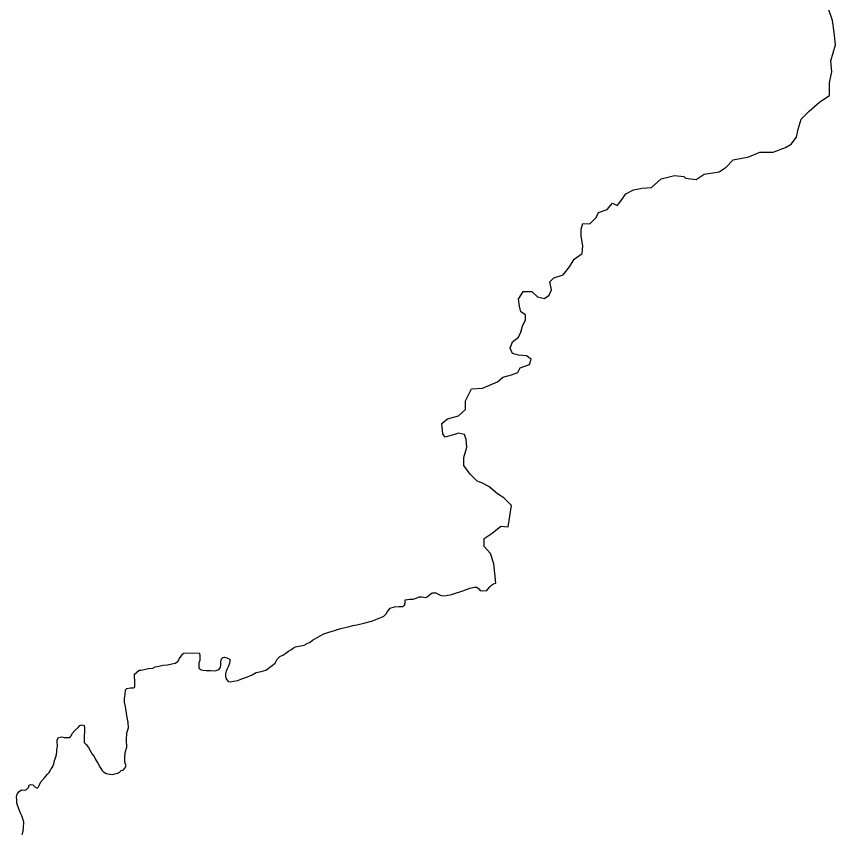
# Model space of a CAD drawing. Header units: inches. Extents: x 33.9 to 41.9, y -4.8 to 5.4.
# Drawn here: x 34.373 to 34.46, y 0.7852 to 0.8718 of the extents above; entities that cross this region are included whole.
import ezdxf

# ---------------------------------------------------------------- set-up
doc = ezdxf.new("R2010")
doc.units = ezdxf.units.IN
doc.header["$MEASUREMENT"] = 0
doc.layers.add('Counties', color=7, linetype='Continuous')

msp = doc.modelspace()

# ---------------------------------------------------------------- linework, layer by layer
at = {"layer": 'Counties'}
msp.add_lwpolyline([(34.373636, 0.784957), (34.37376, 0.785345), (34.373791, 0.785735), (34.373814, 0.786287), (34.373706, 0.786645), (34.373598, 0.786941), (34.373458, 0.787236), (34.37335, 0.787517), (34.37318, 0.787983), (34.373072, 0.788295), (34.373057, 0.788606), (34.373026, 0.788964), (34.373119, 0.78926), (34.373304, 0.789555), (34.373567, 0.789711), (34.373892, 0.789695), (34.374108, 0.789758), (34.374325, 0.789975), (34.374387, 0.790209), (34.374557, 0.790287), (34.374773, 0.790255), (34.37499, 0.790038), (34.375222, 0.789882), (34.375361, 0.790022), (34.375453, 0.790193), (34.375639, 0.790582), (34.375995, 0.790987), (34.376289, 0.791329), (34.37649, 0.791547), (34.376598, 0.791734), (34.376737, 0.791936), (34.376876, 0.792138), (34.377, 0.792465), (34.377085, 0.792815), (34.377147, 0.793017), (34.377209, 0.793235), (34.377271, 0.793453), (34.377317, 0.79378), (34.377335, 0.793958), (34.377379, 0.794403), (34.377348, 0.794823), (34.377348, 0.795009), (34.377487, 0.795258), (34.377843, 0.795336), (34.378106, 0.795274), (34.378462, 0.795258), (34.378693, 0.795274), (34.378863, 0.795476), (34.378941, 0.79571), (34.37925, 0.796021), (34.379575, 0.796332), (34.37976, 0.796534), (34.379992, 0.796612), (34.380224, 0.796534), (34.380255, 0.796285), (34.380208, 0.795009), (34.380239, 0.794744), (34.38044, 0.794526), (34.380672, 0.7942), (34.380919, 0.793748), (34.381058, 0.793515), (34.38129, 0.79325), (34.381429, 0.792955), (34.381661, 0.79255), (34.381878, 0.792161), (34.382094, 0.791818), (34.382264, 0.791616), (34.382573, 0.791445), (34.382944, 0.791367), (34.383238, 0.791351), (34.38347, 0.791429), (34.383795, 0.791491), (34.383996, 0.791631), (34.38415, 0.791787), (34.384382, 0.791818), (34.384552, 0.792005), (34.384676, 0.792269), (34.384552, 0.792658), (34.384537, 0.793079), (34.384568, 0.793685), (34.384754, 0.794261), (34.384738, 0.794993), (34.384754, 0.795786), (34.384924, 0.796284), (34.384893, 0.796876), (34.38477, 0.797623), (34.384631, 0.798557), (34.384515, 0.799016), (34.384515, 0.799405), (34.384577, 0.799856), (34.384608, 0.800323), (34.384763, 0.800463), (34.385149, 0.800556), (34.385458, 0.800541), (34.385613, 0.800634), (34.385598, 0.801039), (34.385567, 0.802004), (34.385783, 0.80219), (34.386062, 0.802408), (34.386293, 0.802439), (34.387067, 0.80261), (34.387515, 0.802641), (34.387778, 0.802766), (34.388164, 0.802859), (34.388628, 0.802937), (34.389077, 0.802984), (34.38954, 0.803092), (34.38988, 0.80317), (34.390174, 0.803357), (34.390344, 0.803653), (34.390514, 0.803902), (34.390716, 0.80415), (34.390793, 0.804244), (34.392447, 0.804259), (34.392509, 0.804057), (34.392524, 0.803746), (34.392493, 0.803434), (34.392385, 0.803185), (34.392385, 0.802905), (34.392385, 0.802687), (34.392493, 0.802532), (34.392648, 0.802454), (34.392864, 0.802438), (34.393189, 0.802391), (34.393629, 0.802384), (34.394047, 0.802352), (34.394232, 0.802384), (34.394511, 0.802477), (34.394696, 0.802695), (34.394743, 0.802975), (34.394743, 0.803302), (34.39482, 0.803613), (34.394944, 0.803768), (34.395145, 0.803815), (34.395377, 0.803737), (34.395686, 0.803597), (34.395701, 0.80341), (34.39567, 0.803115), (34.395562, 0.80285), (34.395408, 0.80257), (34.395299, 0.802306), (34.395237, 0.802041), (34.395237, 0.801823), (34.395284, 0.80159), (34.395376, 0.801387), (34.395531, 0.801216), (34.395747, 0.801169), (34.396088, 0.801263), (34.396536, 0.80134), (34.39686, 0.801465), (34.397092, 0.801543), (34.397572, 0.801698), (34.398082, 0.801932), (34.3985, 0.802181), (34.399025, 0.802274), (34.39952, 0.802429), (34.399752, 0.802585), (34.400046, 0.802818), (34.400494, 0.803161), (34.400711, 0.803581), (34.40102, 0.803876), (34.401314, 0.804001), (34.401654, 0.804219), (34.40194, 0.804444), (34.402187, 0.804584), (34.40245, 0.804787), (34.402682, 0.804896), (34.403022, 0.804958), (34.403579, 0.805067), (34.403904, 0.805238), (34.404228, 0.805409), (34.404491, 0.805611), (34.4048, 0.805782), (34.405279, 0.806078), (34.405682, 0.806265), (34.406099, 0.80642), (34.406795, 0.806638), (34.407228, 0.806778), (34.407614, 0.806887), (34.408279, 0.807042), (34.408758, 0.807151), (34.409176, 0.807245), (34.409934, 0.807431), (34.410729, 0.80761), (34.411116, 0.80775), (34.411456, 0.807906), (34.411827, 0.808061), (34.412044, 0.80817), (34.412291, 0.808419), (34.412446, 0.808668), (34.412724, 0.80901), (34.413173, 0.80915), (34.413636, 0.809197), (34.414023, 0.809181), (34.414239, 0.809321), (34.414301, 0.809555), (34.414301, 0.809882), (34.414824, 0.809971), (34.415166, 0.809971), (34.415384, 0.810018), (34.415649, 0.810143), (34.415804, 0.810206), (34.416068, 0.810206), (34.416504, 0.810127), (34.416644, 0.810205), (34.416892, 0.810409), (34.417095, 0.810597), (34.417203, 0.810644), (34.417577, 0.810628), (34.41795, 0.810424), (34.418292, 0.81033), (34.41868, 0.810346), (34.419225, 0.81044), (34.420422, 0.810862), (34.420888, 0.811019), (34.421184, 0.811144), (34.421666, 0.811222), (34.421915, 0.811222), (34.422148, 0.811066), (34.422272, 0.810893), (34.42249, 0.810862), (34.423003, 0.810893), (34.423299, 0.811284), (34.423501, 0.811457), (34.423687, 0.811582), (34.423936, 0.811676), (34.423716, 0.813717), (34.423382, 0.814804), (34.422717, 0.815556), (34.422716, 0.816392), (34.423548, 0.816977), (34.424462, 0.81773), (34.425268, 0.817656), (34.425625, 0.819903), (34.424793, 0.820739), (34.424127, 0.821158), (34.423212, 0.82191), (34.422463, 0.822329), (34.421964, 0.822496), (34.421215, 0.823249), (34.420549, 0.824169), (34.420549, 0.825005), (34.420881, 0.826092), (34.420797, 0.826928), (34.420631, 0.82743), (34.419965, 0.827597), (34.419549, 0.82743), (34.418552, 0.827179), (34.418302, 0.827514), (34.418218, 0.828601), (34.4188, 0.829102), (34.419964, 0.829436), (34.420712, 0.830105), (34.420712, 0.831025), (34.421376, 0.832279), (34.422541, 0.832362), (34.424121, 0.83303), (34.424702, 0.833532), (34.425617, 0.833782), (34.426282, 0.834033), (34.426532, 0.834534), (34.427529, 0.834868), (34.427695, 0.835454), (34.427196, 0.835788), (34.426364, 0.835872), (34.425699, 0.83604), (34.425449, 0.836625), (34.425698, 0.837294), (34.426363, 0.837795), (34.426613, 0.838297), (34.426779, 0.838966), (34.427111, 0.839634), (34.427111, 0.840136), (34.426611, 0.840471), (34.426445, 0.841056), (34.426361, 0.841808), (34.42686, 0.842644), (34.427775, 0.842644), (34.428357, 0.842059), (34.429106, 0.841891), (34.429604, 0.842225), (34.429854, 0.84281), (34.429687, 0.843647), (34.430102, 0.844065), (34.4311, 0.844399), (34.431765, 0.845234), (34.432264, 0.84607), (34.433095, 0.846655), (34.433178, 0.847491), (34.433011, 0.848495), (34.43301, 0.849247), (34.433176, 0.849833), (34.433925, 0.849832), (34.43459, 0.850501), (34.434839, 0.851002), (34.435754, 0.851337), (34.436336, 0.852005), (34.436835, 0.851754), (34.437167, 0.852172), (34.437749, 0.853008), (34.43858, 0.853426), (34.439495, 0.853593), (34.440493, 0.853676), (34.441158, 0.854261), (34.441491, 0.854595), (34.442904, 0.854929), (34.443902, 0.854845), (34.444069, 0.854678), (34.445233, 0.85451), (34.446065, 0.855095), (34.447645, 0.855346), (34.448393, 0.855847), (34.449141, 0.856599), (34.450804, 0.856933), (34.451968, 0.857434), (34.453382, 0.857434), (34.454713, 0.857935), (34.455295, 0.858269), (34.455876, 0.859022), (34.456042, 0.859858), (34.456374, 0.860945), (34.457206, 0.86178), (34.458369, 0.862783), (34.459367, 0.863452), (34.459366, 0.86479), (34.459615, 0.86596), (34.459531, 0.867131), (34.460029, 0.868803), (34.459862, 0.87014), (34.459695, 0.871395), (34.459279, 0.872649)], dxfattribs=at)
msp.add_lwpolyline([(34.373636, 0.784957), (34.37376, 0.785345), (34.373791, 0.785735), (34.373814, 0.786287), (34.373706, 0.786645), (34.373598, 0.786941), (34.373458, 0.787236), (34.37335, 0.787517), (34.37318, 0.787983), (34.373072, 0.788295), (34.373057, 0.788606), (34.373026, 0.788964), (34.373119, 0.78926), (34.373304, 0.789555), (34.373567, 0.789711), (34.373892, 0.789695), (34.374108, 0.789758), (34.374325, 0.789975), (34.374387, 0.790209), (34.374557, 0.790287), (34.374773, 0.790255), (34.37499, 0.790038), (34.375222, 0.789882), (34.375361, 0.790022), (34.375453, 0.790193), (34.375639, 0.790582), (34.375995, 0.790987), (34.376289, 0.791329), (34.37649, 0.791547), (34.376598, 0.791734), (34.376737, 0.791936), (34.376876, 0.792138), (34.377, 0.792465), (34.377085, 0.792815), (34.377147, 0.793017), (34.377209, 0.793235), (34.377271, 0.793453), (34.377317, 0.79378), (34.377335, 0.793958), (34.377379, 0.794403), (34.377348, 0.794823), (34.377348, 0.795009), (34.377487, 0.795258), (34.377843, 0.795336), (34.378106, 0.795274), (34.378462, 0.795258), (34.378693, 0.795274), (34.378863, 0.795476), (34.378941, 0.79571), (34.37925, 0.796021), (34.379575, 0.796332), (34.37976, 0.796534), (34.379992, 0.796612), (34.380224, 0.796534), (34.380255, 0.796285), (34.380208, 0.795009), (34.380239, 0.794744), (34.38044, 0.794526), (34.380672, 0.7942), (34.380919, 0.793748), (34.381058, 0.793515), (34.38129, 0.79325), (34.381429, 0.792955), (34.381661, 0.79255), (34.381878, 0.792161), (34.382094, 0.791818), (34.382264, 0.791616), (34.382573, 0.791445), (34.382944, 0.791367), (34.383238, 0.791351), (34.38347, 0.791429), (34.383795, 0.791491), (34.383996, 0.791631), (34.38415, 0.791787), (34.384382, 0.791818), (34.384552, 0.792005), (34.384676, 0.792269), (34.384552, 0.792658), (34.384537, 0.793079), (34.384568, 0.793685), (34.384754, 0.794261), (34.384738, 0.794993), (34.384754, 0.795786), (34.384924, 0.796284), (34.384893, 0.796876), (34.38477, 0.797623), (34.384631, 0.798557), (34.384515, 0.799016), (34.384515, 0.799405), (34.384577, 0.799856), (34.384608, 0.800323), (34.384763, 0.800463), (34.385149, 0.800556), (34.385458, 0.800541), (34.385613, 0.800634), (34.385598, 0.801039), (34.385567, 0.802004), (34.385783, 0.80219), (34.386062, 0.802408), (34.386293, 0.802439), (34.387067, 0.80261), (34.387515, 0.802641), (34.387778, 0.802766), (34.388164, 0.802859), (34.388628, 0.802937), (34.389077, 0.802984), (34.38954, 0.803092), (34.38988, 0.80317), (34.390174, 0.803357), (34.390344, 0.803653), (34.390514, 0.803902), (34.390716, 0.80415), (34.390793, 0.804244), (34.392447, 0.804259), (34.392509, 0.804057), (34.392524, 0.803746), (34.392493, 0.803434), (34.392385, 0.803185), (34.392385, 0.802905), (34.392385, 0.802687), (34.392493, 0.802532), (34.392648, 0.802454), (34.392864, 0.802438), (34.393189, 0.802391), (34.393629, 0.802384), (34.394047, 0.802352), (34.394232, 0.802384), (34.394511, 0.802477), (34.394696, 0.802695), (34.394743, 0.802975), (34.394743, 0.803302), (34.39482, 0.803613), (34.394944, 0.803768), (34.395145, 0.803815), (34.395377, 0.803737), (34.395686, 0.803597), (34.395701, 0.80341), (34.39567, 0.803115), (34.395562, 0.80285), (34.395408, 0.80257), (34.395299, 0.802306), (34.395237, 0.802041), (34.395237, 0.801823), (34.395284, 0.80159), (34.395376, 0.801387), (34.395531, 0.801216), (34.395747, 0.801169), (34.396088, 0.801263), (34.396536, 0.80134), (34.39686, 0.801465), (34.397092, 0.801543), (34.397572, 0.801698), (34.398082, 0.801932), (34.3985, 0.802181), (34.399025, 0.802274), (34.39952, 0.802429), (34.399752, 0.802585), (34.400046, 0.802818), (34.400494, 0.803161), (34.400711, 0.803581), (34.40102, 0.803876), (34.401314, 0.804001), (34.401654, 0.804219), (34.40194, 0.804444), (34.402187, 0.804584), (34.40245, 0.804787), (34.402682, 0.804896), (34.403022, 0.804958), (34.403579, 0.805067), (34.403904, 0.805238), (34.404228, 0.805409), (34.404491, 0.805611), (34.4048, 0.805782), (34.405279, 0.806078), (34.405682, 0.806265), (34.406099, 0.80642), (34.406795, 0.806638), (34.407228, 0.806778), (34.407614, 0.806887), (34.408279, 0.807042), (34.408758, 0.807151), (34.409176, 0.807245), (34.409934, 0.807431), (34.410729, 0.80761), (34.411116, 0.80775), (34.411456, 0.807906), (34.411827, 0.808061), (34.412044, 0.80817), (34.412291, 0.808419), (34.412446, 0.808668), (34.412724, 0.80901), (34.413173, 0.80915), (34.413636, 0.809197), (34.414023, 0.809181), (34.414239, 0.809321), (34.414301, 0.809555), (34.414301, 0.809882), (34.414824, 0.809971), (34.415166, 0.809971), (34.415384, 0.810018), (34.415649, 0.810143), (34.415804, 0.810206), (34.416068, 0.810206), (34.416504, 0.810127), (34.416644, 0.810205), (34.416892, 0.810409), (34.417095, 0.810597), (34.417203, 0.810644), (34.417577, 0.810628), (34.41795, 0.810424), (34.418292, 0.81033), (34.41868, 0.810346), (34.419225, 0.81044), (34.420422, 0.810862), (34.420888, 0.811019), (34.421184, 0.811144), (34.421666, 0.811222), (34.421915, 0.811222), (34.422148, 0.811066), (34.422272, 0.810893), (34.42249, 0.810862), (34.423003, 0.810893), (34.423299, 0.811284), (34.423501, 0.811457), (34.423687, 0.811582), (34.423936, 0.811676), (34.423716, 0.813717), (34.423382, 0.814804), (34.422717, 0.815556), (34.422716, 0.816392), (34.423548, 0.816977), (34.424462, 0.81773), (34.425268, 0.817656), (34.425625, 0.819903), (34.424793, 0.820739), (34.424127, 0.821158), (34.423212, 0.82191), (34.422463, 0.822329), (34.421964, 0.822496), (34.421215, 0.823249), (34.420549, 0.824169), (34.420549, 0.825005), (34.420881, 0.826092), (34.420797, 0.826928), (34.420631, 0.82743), (34.419965, 0.827597), (34.419549, 0.82743), (34.418552, 0.827179), (34.418302, 0.827514), (34.418218, 0.828601), (34.4188, 0.829102), (34.419964, 0.829436), (34.420712, 0.830105), (34.420712, 0.831025), (34.421376, 0.832279), (34.422541, 0.832362), (34.424121, 0.83303), (34.424702, 0.833532), (34.425617, 0.833782), (34.426282, 0.834033), (34.426532, 0.834534), (34.427529, 0.834868), (34.427695, 0.835454), (34.427196, 0.835788), (34.426364, 0.835872), (34.425699, 0.83604), (34.425449, 0.836625), (34.425698, 0.837294), (34.426363, 0.837795), (34.426613, 0.838297), (34.426779, 0.838966), (34.427111, 0.839634), (34.427111, 0.840136), (34.426611, 0.840471), (34.426445, 0.841056), (34.426361, 0.841808), (34.42686, 0.842644), (34.427775, 0.842644), (34.428357, 0.842059), (34.429106, 0.841891), (34.429604, 0.842225), (34.429854, 0.84281), (34.429687, 0.843647), (34.430102, 0.844065), (34.4311, 0.844399), (34.431765, 0.845234), (34.432264, 0.84607), (34.433095, 0.846655), (34.433178, 0.847491), (34.433011, 0.848495), (34.43301, 0.849247), (34.433176, 0.849833), (34.433925, 0.849832), (34.43459, 0.850501), (34.434839, 0.851002), (34.435754, 0.851337), (34.436336, 0.852005), (34.436835, 0.851754), (34.437167, 0.852172), (34.437749, 0.853008), (34.43858, 0.853426), (34.439495, 0.853593), (34.440493, 0.853676), (34.441158, 0.854261), (34.441491, 0.854595), (34.442904, 0.854929), (34.443902, 0.854845), (34.444069, 0.854678), (34.445233, 0.85451), (34.446065, 0.855095), (34.447645, 0.855346), (34.448393, 0.855847), (34.449141, 0.856599), (34.450804, 0.856933), (34.451968, 0.857434), (34.453382, 0.857434), (34.454713, 0.857935), (34.455295, 0.858269), (34.455876, 0.859022), (34.456042, 0.859858), (34.456374, 0.860945), (34.457206, 0.86178), (34.458369, 0.862783), (34.459367, 0.863452), (34.459366, 0.86479), (34.459615, 0.86596), (34.459531, 0.867131), (34.460029, 0.868803), (34.459862, 0.87014), (34.459695, 0.871395), (34.459279, 0.872649)], dxfattribs=at)

doc.saveas('drawing.dxf')
